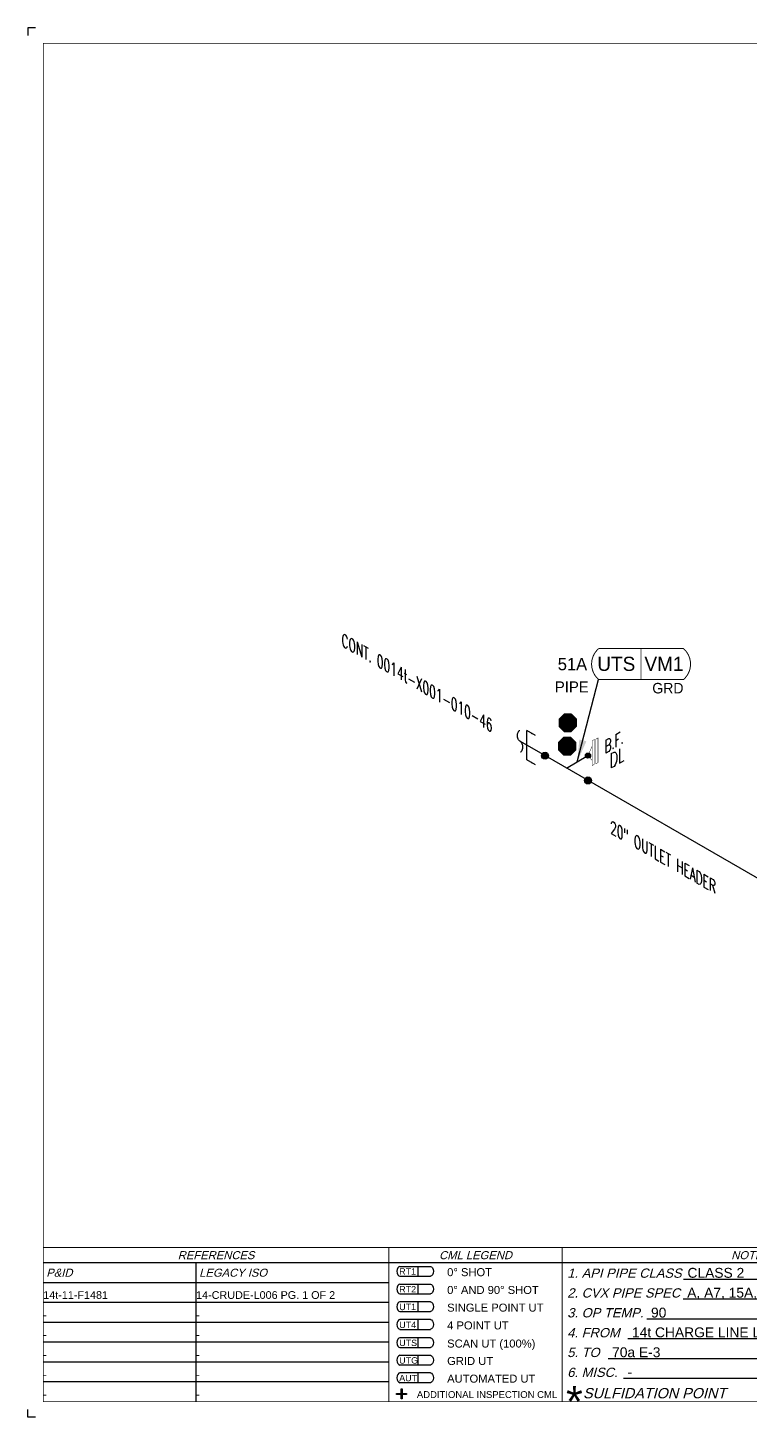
# Model space of a CAD drawing. Header units: inches. Extents: x 0 to 17.2, y 0 to 11.2.
# Drawn here: x 0 to 5.85, y 0 to 11.25 of the extents above; entities that cross this region are included whole.
import ezdxf
from ezdxf.enums import TextEntityAlignment as Align

# ---------------------------------------------------------------- set-up
doc = ezdxf.new("R2010")
doc.units = ezdxf.units.IN
doc.header["$MEASUREMENT"] = 0
doc.linetypes.add('HIDDEN2', pattern=[0.1875, 0.125, -0.0625])
for name, color, linetype in [('BORDER', 3, 'Continuous'), ('BORDERTEXT', 7, 'Continuous'), ('COMP', 1, 'Continuous'), ('Continuation', 7, 'Continuous'), ('DL', 20, 'Continuous'), ('PART_PCML', 7, 'Continuous'), ('PART_SelectedCML_UT', 132, 'Continuous'), ('PIPE-ANNO', 150, 'HIDDEN2'), ('TEXT', 7, 'Continuous'), ('UNAS.PIPE', 251, 'Continuous'), ('WELD POINTS', 41, 'Continuous'), ('Welds', 7, 'Continuous')]:
    doc.layers.add(name, color=color, linetype=linetype)
doc.layers.add('PIPE', color=7, linetype='Continuous', lineweight=30)
doc.styles.add('CMLPAS', font='')
doc.styles.add('FEASStandard', font='arial.ttf')
doc.styles.add('ISO30', font='simplex.shx', dxfattribs={"width": 0.85, "oblique": 30, "height": 0.075})
doc.styles.add('PART_Standard', font='romans', dxfattribs={"width": 0.8, "height": 0.09})
doc.styles.add('Richmond', font='arial.ttf')
doc.styles.add('SIMPLEX', font='ROMANS')
doc.styles.get("Standard").update_dxf_attribs({"font": 'arial.ttf'})
doc.styles.get('CMLPAS').set_extended_font_data('Cordia New')
doc.dimstyles.new('Richmond', dxfattribs={"dimtxt": 0.18, "dimasz": 0.18, "dimexe": 0.18, "dimexo": 0.0625, "dimgap": 0.09, "dimtad": 0, "dimtih": 1, "dimtoh": 1, "dimdec": 4, "dimzin": 0, "dimdsep": 46, "dimtxsty": 'Richmond', "dimcen": 0.09, "dimadec": 0, "dimazin": 0, "dimtfac": 1, "dimtdec": 4, "dimtofl": 0, "dimtmove": 0, "dimatfit": 3, "dimfxl": 1, "dimtolj": 1, "dimtzin": 0, "dimarcsym": 0})
doc.dimstyles.get("Standard").update_dxf_attribs({"dimtxt": 0.18, "dimasz": 0.18, "dimexe": 0.18, "dimexo": 0.0625, "dimgap": 0.09, "dimtad": 0, "dimtih": 1, "dimtoh": 1, "dimdec": 4, "dimzin": 0, "dimdsep": 46, "dimtxsty": 'Standard', "dimcen": 0.09, "dimadec": 0, "dimazin": 0, "dimtfac": 1, "dimtdec": 4, "dimtofl": 0, "dimtmove": 0, "dimatfit": 3, "dimfxl": 1, "dimtolj": 1, "dimtzin": 0, "dimarcsym": 0})

# ---------------------------------------------------------------- blocks, each defined once
blk = doc.blocks.new('Border')
h = blk.add_hatch(color=256)
h.dxf.hatch_style = 1
h.paths.add_polyline_path([(3.147, 0.317), (3.11, 0.317), (3.11, 0.31), (3.147, 0.31), (3.147, 0.273), (3.154, 0.273), (3.154, 0.31), (3.191, 0.31), (3.191, 0.317), (3.154, 0.317), (3.154, 0.354), (3.147, 0.354)])
blk.add_line((5.432, 1.244), (7.435, 1.244))
for points in [[(5.43, 1.083), (7.435, 1.083)], [(5.136, 0.922), (7.435, 0.922)], [(4.982, 0.762), (7.435, 0.762)], [(4.822, 0.601), (7.435, 0.601)], [(3.147, 0.317), (3.147, 0.354), (3.154, 0.354), (3.154, 0.317)], [(4.947, 0.44), (7.435, 0.44)], [(3.147, 0.31), (3.11, 0.31), (3.11, 0.317), (3.147, 0.317)], [(3.154, 0.31), (3.154, 0.273), (3.147, 0.273), (3.147, 0.31)], [(3.154, 0.317), (3.191, 0.317), (3.191, 0.31), (3.154, 0.31)]]:
    blk.add_lwpolyline(points)
at = {"layer": 'BORDER'}
for p, q in [((7.5, 1.375), (0.25, 1.375)), ((1.487, 0.25), (1.487, 1.375)), ((1.487, 1.214), (0.25, 1.214)), ((3.048, 1.214), (1.487, 1.214)), ((1.487, 1.054), (0.25, 1.054)), ((3.048, 1.054), (1.487, 1.054)), ((1.487, 0.893), (0.25, 0.893)), ((3.048, 0.893), (1.487, 0.893)), ((1.487, 0.732), (0.25, 0.732)), ((3.048, 0.732), (1.487, 0.732)), ((1.487, 0.571), (0.25, 0.571)), ((3.048, 0.571), (1.487, 0.571)), ((1.487, 0.411), (0.25, 0.411)), ((3.048, 0.411), (1.487, 0.411))]:
    blk.add_line(p, q, dxfattribs=at)
at = {"layer": 'BORDER', "const_width": 0.005}
blk.add_lwpolyline([(0.25, 0.25), (17.25, 0.25), (17.25, 11.25), (0.25, 11.25)], close=True, dxfattribs=at)
at = {"layer": 'BORDER', "const_width": 0.00833}
for points in [[(17.25, 1.5), (0.25, 1.5)], [(3.048, 0.25), (3.048, 1.5)], [(4.45, 0.25), (4.45, 1.5)]]:
    blk.add_lwpolyline(points, dxfattribs=at)
at = {"layer": 'BORDERTEXT', "color": 7, "linetype": 'Continuous'}
for p, q in [((3.137, 1.346), (3.383, 1.346)), ((3.137, 1.267), (3.383, 1.267)), ((3.137, 1.202), (3.383, 1.202)), ((3.137, 1.123), (3.383, 1.123))]:
    blk.add_line(p, q, dxfattribs=at)
at = {"layer": 'BORDERTEXT'}
for p, q in [((3.283, 1.346), (3.283, 1.267)), ((3.283, 1.202), (3.283, 1.123)), ((3.283, 1.059), (3.283, 0.98)), ((3.283, 1.059), (3.283, 0.98)), ((3.283, 0.915), (3.283, 0.836)), ((3.283, 0.915), (3.283, 0.836)), ((3.283, 0.768), (3.283, 0.689)), ((3.283, 0.768), (3.283, 0.689)), ((3.283, 0.626), (3.283, 0.548)), ((3.283, 0.626), (3.283, 0.548)), ((3.283, 0.483), (3.283, 0.405)), ((3.283, 0.483), (3.283, 0.405))]:
    blk.add_line(p, q, dxfattribs=at)
at = {"layer": 'BORDERTEXT', "color": 7}
for p, q in [((3.383, 1.059), (3.137, 1.059)), ((3.137, 0.98), (3.383, 0.98)), ((3.383, 0.915), (3.137, 0.915)), ((3.137, 0.836), (3.383, 0.836)), ((3.383, 0.768), (3.137, 0.768)), ((3.137, 0.689), (3.383, 0.689)), ((3.383, 0.626), (3.137, 0.626)), ((3.137, 0.548), (3.383, 0.548)), ((3.383, 0.483), (3.137, 0.483)), ((3.137, 0.405), (3.383, 0.405))]:
    blk.add_line(p, q, dxfattribs=at)
at = {"layer": 'BORDERTEXT'}
for centre in [(3.137, 1.307), (3.137, 1.163), (3.137, 1.02), (3.137, 0.876), (3.137, 0.729), (3.137, 0.587), (3.137, 0.444)]:
    blk.add_ellipse(centre, major_axis=(0, -0.0394), ratio=0.624439, start_param=3.141593, end_param=6.283185, dxfattribs=at)
at = {"layer": 'BORDERTEXT', "extrusion": (0, 0, -1)}
for centre in [(3.383, 1.307), (3.383, 1.163), (3.383, 1.02), (3.383, 0.876), (3.383, 0.729), (3.383, 0.587), (3.383, 0.444)]:
    blk.add_ellipse(centre, major_axis=(0, -0.0394), ratio=0.624439, start_param=3.141593, end_param=6.283185, dxfattribs=at)
at = {"layer": 'BORDERTEXT', "style": 'FEASStandard', "oblique": 15}
for s, p in [('REFERENCES', (1.649, 1.437)), ('CML LEGEND', (3.749, 1.437)), ('NOTES', (5.975, 1.437))]:
    blk.add_text(s, height=0.065, dxfattribs=at).set_placement(p, align=Align.MIDDLE)
for s, p in [('P&ID', (0.275, 1.295)), ('LEGACY ISO', (1.512, 1.295))]:
    blk.add_text(s, height=0.065, dxfattribs=at).set_placement(p, align=Align.MIDDLE_LEFT)
at = {"layer": 'BORDERTEXT', "style": 'FEASStandard'}
for s, height, p in [('RT1', 0.0518, (3.131, 1.279)), ('0%%D SHOT', 0.0648, (3.519, 1.267)), ('RT2', 0.0518, (3.131, 1.135)), ('0%%D AND 90%%D SHOT', 0.0648, (3.519, 1.123)), ('UT1', 0.0518, (3.131, 0.992)), ('SINGLE POINT UT', 0.0648, (3.519, 0.98)), ('4 POINT UT', 0.0648, (3.519, 0.836)), ('UT4', 0.0518, (3.131, 0.847)), ('UTS', 0.0518, (3.131, 0.701)), ('SCAN UT (100%%%)', 0.0648, (3.519, 0.689)), ('UTG', 0.0518, (3.131, 0.559)), ('GRID UT', 0.0648, (3.519, 0.548)), ('AUT', 0.0518, (3.131, 0.416)), ('AUTOMATED UT', 0.0648, (3.519, 0.405)), ('ADDITIONAL INSPECTION CML', 0.055, (3.274, 0.281))]:
    blk.add_text(s, height=height, dxfattribs=at).set_placement(p)
at = {"layer": 'BORDERTEXT', "style": 'FEASStandard', "oblique": 15}
for s, height, p in [('1. API PIPE CLASS', 0.075, (4.491, 1.254)), ('2. CVX PIPE SPEC', 0.075, (4.491, 1.094)), ('3. OP TEMP.', 0.075, (4.491, 0.933)), ('4. FROM ', 0.075, (4.491, 0.772)), ('5. TO ', 0.075, (4.491, 0.612)), ('6. MISC. ', 0.075, (4.491, 0.451)), ('SULFIDATION POINT', 0.08333, (4.619, 0.278))]:
    blk.add_text(s, height=height, dxfattribs=at).set_placement(p)
at = {"layer": 'BORDERTEXT', "insert": (4.481, 0.378), "char_height": 0.25, "attachment_point": 1, "style": 'FEASStandard'}
blk.add_mtext('*', dxfattribs=at)
blk = doc.blocks.new('BORDER TEXT')
at = {"layer": 'BORDERTEXT'}
for tag, p, height, style in [('API_PIPE_CLASS', (5.464, 1.254), 0.08, 'Richmond'), ('MATERIAL1', (12.263, 1.211), 0.08, 'Richmond'), ('P&ID_#1', (0.25, 1.083), 0.0625, 'FEASStandard'), ('LINE_#1', (1.487, 1.083), 0.0625, 'FEASStandard'), ('CVX_PIPE_SPEC', (5.462, 1.093), 0.08, 'Richmond'), ('OP_TEMP', (5.169, 0.932), 0.08, 'Richmond'), ('MATERIAL2', (12.263, 1.04), 0.08, 'Richmond'), ('P&ID_#2', (0.25, 0.922), 0.0625, 'FEASStandard'), ('LINE_#2', (1.487, 0.922), 0.0625, 'FEASStandard'), ('MATERIAL3', (12.263, 0.868), 0.08, 'Richmond'), ('P&ID_#3', (0.25, 0.762), 0.0625, 'FEASStandard'), ('LINE_#3', (1.487, 0.762), 0.0625, 'FEASStandard'), ('FROM', (5.015, 0.772), 0.08, 'Richmond'), ('TO', (4.854, 0.611), 0.08, 'Richmond'), ('MATERIAL4', (12.263, 0.696), 0.08, 'Richmond'), ('P&ID_#4', (0.25, 0.601), 0.0625, 'FEASStandard'), ('LINE_#4', (1.487, 0.601), 0.0625, 'FEASStandard'), ('MATERIAL5', (12.263, 0.525), 0.08, 'Richmond'), ('P&ID_#5', (0.25, 0.44), 0.0625, 'FEASStandard'), ('LINE_#5', (1.487, 0.44), 0.0625, 'FEASStandard'), ('MISC', (4.979, 0.451), 0.08, 'Richmond'), ('INSULATION', (12.928, 0.414), 0.0625, 'FEASStandard'), ('P&ID_#6', (0.25, 0.28), 0.0625, 'FEASStandard'), ('LINE_#6', (1.487, 0.28), 0.0625, 'FEASStandard'), ('PWHT', (12.928, 0.281), 0.0625, 'FEASStandard')]:
    blk.add_attdef(tag, p, '', height=height, dxfattribs=dict(at, style=style))
at = {"layer": 'BORDERTEXT', "style": 'FEASStandard'}
for tag, p in [('DR.BY', (11.075, 0.562)), ('DR.BY_DATE', (11.95, 0.562)), ('CHK_BY', (11.075, 0.354)), ('CHK._BY_DATE', (11.95, 0.354))]:
    blk.add_attdef(tag, text='', height=0.1, dxfattribs=at).set_placement(p, align=Align.MIDDLE_CENTER)
at = {"layer": 'BORDERTEXT', "style": 'PART_Standard', "width": 0.8}
for tag, p in [('PLANT_NUMBER', (13.938, 0.384)), ('SYSTEM_NUMBER', (14.812, 0.384)), ('CIRCUIT_NUMBER', (15.688, 0.384)), ('SHEET_NUMBER', (16.5, 0.384)), ('REVISION', (17.062, 0.384))]:
    blk.add_attdef(tag, text='', height=0.15, dxfattribs=at).set_placement(p, align=Align.MIDDLE_CENTER)
blk = doc.blocks.new('2_WELD_SINGLE_00')
at = {"linetype": 'ByBlock', "lineweight": -2}
h = blk.add_hatch(color=0, dxfattribs=at)
edge = h.paths.add_edge_path()
edge.add_arc((0, 0), 0.0286, 0, 360)
at = {"color": 0, "linetype": 'ByBlock', "lineweight": -2}
blk.add_circle((0, 0), 0.0286, dxfattribs=at)
blk = doc.blocks.new('*U111')
at = {"layer": 'WELD POINTS'}
for p, rotation in [((-0.174, 0.1), 330.0000000000022), ((0.174, -0.1), 59.99999999999802)]:
    blk.add_blockref('2_WELD_SINGLE_00', p, dxfattribs=dict(at, rotation=rotation))
blk = doc.blocks.new('1_Text_30')
at = {"layer": 'TEXT', "style": 'PART_Standard', "oblique": 30, "width": 0.8}
blk.add_attdef('TEXT', (0, 0), '', height=0.09, rotation=30, dxfattribs=at)
blk = doc.blocks.new('DL_30')
at = {"layer": 'DL', "style": 'ISO30', "oblique": 30, "width": 0.85}
blk.add_text('DL', height=0.1, rotation=30, dxfattribs=at).set_placement((-0.21, 0.037))
blk = doc.blocks.new('AM9A04')
at = {"linetype": 'Continuous', "const_width": 0.01}
blk.add_lwpolyline([(0, -0.289), (0, 0.289), (-0.05, 0.318), (-0.05, -0.26)], close=True, dxfattribs=at)
at = {"const_width": 0.01}
blk.add_lwpolyline([(-0.05, -0.144), (-0.15, 0.087), (-0.05, 0.202)], dxfattribs=at)
blk = doc.blocks.new('A09')
at = {"layer": 'Welds'}
h = blk.add_hatch(color=256, dxfattribs=at)
h.dxf.hatch_style = 1
h.paths.add_polyline_path([(-0.03, 0, 1), (0.03, 0, 1)])
blk.add_circle((0, 0), 0.03, dxfattribs=at)
blk = doc.blocks.new('1_BREAK-PIPE_PIPE_00')
at = {"color": 0, "linetype": 'ByBlock', "lineweight": -2}
for centre, major_axis in [((0.03, -0.092), (0, 0.101)), ((-0.03, 0.092), (0, -0.101))]:
    blk.add_ellipse(centre, major_axis=major_axis, ratio=0.711978, start_param=0.427466, end_param=3.141593, dxfattribs=at)
blk = doc.blocks.new('1_Tilde_00')
at = {"layer": 'PIPE-ANNO', "xscale": -0.5000000000000001, "yscale": 0.5, "zscale": 0.5}
blk.add_blockref('1_BREAK-PIPE_PIPE_00', (0, 0), dxfattribs=at)
blk = doc.blocks.new('1_Cont_330')
at = {"layer": 'Continuation', "style": 'PART_Standard', "oblique": 330, "width": 0.8}
blk.add_attdef('CONT.', (0, 0), '', height=0.09, rotation=330, dxfattribs=at)
blk = doc.blocks.new('1_Text_330')
at = {"layer": 'TEXT', "style": 'PART_Standard', "oblique": 330, "width": 0.8}
blk.add_attdef('3/4"', (0, 0), '', height=0.09, rotation=330, dxfattribs=at)
blk = doc.blocks.new('PART_PCML')
blk.add_hatch(color=0).paths.add_polyline_path([(-0.07, -0.029), (-0.029, -0.07), (0.029, -0.07), (0.07, -0.029), (0.07, 0.029), (0.029, 0.07), (-0.029, 0.07), (-0.07, 0.029)])
at = {"color": 7, "const_width": 0.009}
blk.add_lwpolyline([(-0.07, 0.029), (-0.029, 0.07), (0.029, 0.07), (0.07, 0.029), (0.07, -0.029), (0.029, -0.07), (-0.029, -0.07), (-0.07, -0.029), (-0.07, 0.029), (-0.029, 0.07)], dxfattribs=at)
at = {"color": 18, "true_color": 0x000000}
blk.add_lwpolyline([(-0.029, 0.07), (-0.07, 0.029), (-0.07, -0.029), (-0.029, -0.07), (0.029, -0.07), (0.07, -0.029), (0.07, 0.029), (0.029, 0.07)], close=True, dxfattribs=at)
at = {"color": 7, "true_color": 0xffffff, "style": 'SIMPLEX', "width": 0.8, "flags": 1}
for tag, p in [('CIRCUIT', (-0.094, 0.089)), ('DM', (-0.053, -0.133)), ('TYPE', (-0.075, -0.204))]:
    blk.add_attdef(tag, p, '', height=0.0586, dxfattribs=at)
at = {"color": 7, "true_color": 0xffffff, "style": 'SIMPLEX', "width": 0.8}
blk.add_attdef('DMDISP', text='', height=0.0586, dxfattribs=at).set_placement((0, 0), align=Align.MIDDLE_CENTER)
blk = doc.blocks.new('CMLPAS')
at = {"const_width": 0.008}
blk.add_lwpolyline([(0.063, 0.125, 0.454441), (0.063, -0.125), (0.75, -0.125, 0.454441), (0.75, 0.125)], format="xyb", close=True, dxfattribs=at)
blk.add_lwpolyline([(0.406, -0.125), (0.406, 0.125)], dxfattribs=at)
at = {"style": 'CMLPAS', "flags": 1}
for tag, p in [('STATE', (0.75, 0.623)), ('DL', (0.75, 0.482)), ('CIRCUIT', (0.75, 0.341)), ('SUBSINTERVAL(MONTHS)', (-0.025, -0.335)), ('OLD_ID', (0.75, -0.337)), ('OLD_NDE', (0.75, -0.478)), ('OLD_ENTY', (0.741, -0.636)), ('SIZE', (0.747, -0.761)), ('SPEC', (0.747, -0.902)), ('JUSTIFY', (0.747, -1.043)), ('COMMENTS', (0.747, -1.185)), ('OLD_ASSET', (0.75, -1.326)), ('SCHED', (0.737, -1.469)), ('NOM_THICK', (0.752, -1.61)), ('CORR_ALLOW', (0.763, -1.745)), ('TML_STATUS', (0.772, -1.878)), ('FLOW_ORDER', (0.778, -2.13))]:
    blk.add_attdef(tag, text='', height=0.1, dxfattribs=at).set_placement(p, align=Align.MIDDLE_RIGHT)
at = {"style": 'CMLPAS'}
for tag, height, p in [('CHILD', 0.25, (0.75, 0.269)), ('###', 0.115, (0.75, 0.002)), ('ACCESS', 0.085, (0.75, -0.195))]:
    blk.add_attdef(tag, text='', height=height, dxfattribs=at).set_placement(p, align=Align.MIDDLE_RIGHT)
at = {"color": 152, "style": 'CMLPAS'}
for tag, height, p in [('SPECIAL', 0.085, (0.405, 0.19)), ('DM-TYPE', 0.1, (-0.03, 0)), ('COMP', 0.09, (-0.017, -0.185))]:
    blk.add_attdef(tag, text='', height=height, dxfattribs=at).set_placement(p, align=Align.MIDDLE_RIGHT)
at = {"style": 'CMLPAS'}
blk.add_attdef('NDE', text='', height=0.115, dxfattribs=at).set_placement((0.206, 0.002), align=Align.MIDDLE_CENTER)
blk = doc.blocks.new('*U102')
at = {"color": 20, "linetype": 'ByBlock', "ltscale": 0.7}
blk.add_line((0.054, -0.15), (0.054, 0.087), dxfattribs=at)
for points in [[(0.126, 0.046), (0.054, 0.087)], [(0.126, -0.191), (0.054, -0.15)]]:
    blk.add_leader(points, dimstyle='Richmond', override={"dimasz": 0.04, "dimgap": 0.09, "dimtad": 0}, dxfattribs=at)

msp = doc.modelspace()

# ---------------------------------------------------------------- linework, layer by layer
for p, q in [((0, 11.25), (0, 11.188)), ((0.062, 11.25), (0, 11.25)), ((0, 0), (0, 0.062)), ((0.062, 0), (0, 0))]:
    msp.add_line(p, q)
at = {"layer": 'COMP', "linetype": 'Continuous', "const_width": 0.00347}
msp.add_lwpolyline([(4.597, 5.29), (4.597, 5.49), (4.615, 5.5), (4.615, 5.3)], close=True, dxfattribs=at)
at = {"layer": 'PIPE'}
for p, q in [((4.186, 5.357), (6.699, 3.906)), ((4.36, 5.256), (4.534, 5.357))]:
    msp.add_line(p, q, dxfattribs=at)
at = {"layer": 'UNAS.PIPE'}
msp.add_line((3.984, 5.473), (4.186, 5.357), dxfattribs=at)

# ---------------------------------------------------------------- block references
msp.add_blockref('1_Tilde_00', (3.984, 5.473))
at = {"layer": 'BORDER'}
msp.add_blockref('Border', (-0.125, -0.125), dxfattribs=at)
at = {"layer": 'BORDERTEXT'}
ref = msp.add_blockref('BORDER TEXT', (-0.125, -0.125), dxfattribs=at)
ref.add_attrib('MISC', '-', (4.854, 0.326), dxfattribs={"height": 0.08, "style": 'Richmond'})
ref.add_attrib('TO', '70a E-3', (4.729, 0.486), dxfattribs={"height": 0.08, "style": 'Richmond'})
ref.add_attrib('FROM', '14t CHARGE LINE LOOP', (4.89, 0.647), dxfattribs={"height": 0.08, "style": 'Richmond'})
ref.add_attrib('OP_TEMP', '90', (5.044, 0.807), dxfattribs={"height": 0.08, "style": 'Richmond'})
ref.add_attrib('CVX_PIPE_SPEC', 'A, A7, 15A, 1CB1S01, 1CS12', (5.337, 0.968), dxfattribs={"height": 0.08, "style": 'Richmond'})
ref.add_attrib('API_PIPE_CLASS', 'CLASS 2', (5.339, 1.129), dxfattribs={"height": 0.08, "style": 'Richmond'})
ref.add_attrib('LINE_#6', '-', (1.362, 0.155), dxfattribs={"height": 0.0625, "style": 'FEASStandard'})
ref.add_attrib('LINE_#5', '-', (1.362, 0.315), dxfattribs={"height": 0.0625, "style": 'FEASStandard'})
ref.add_attrib('LINE_#4', '-', (1.362, 0.476), dxfattribs={"height": 0.0625, "style": 'FEASStandard'})
ref.add_attrib('LINE_#3', '-', (1.362, 0.637), dxfattribs={"height": 0.0625, "style": 'FEASStandard'})
ref.add_attrib('LINE_#2', '-', (1.362, 0.797), dxfattribs={"height": 0.0625, "style": 'FEASStandard'})
ref.add_attrib('LINE_#1', '14-CRUDE-L006 PG. 1 OF 2', (1.362, 0.958), dxfattribs={"height": 0.0625, "style": 'FEASStandard'})
ref.add_attrib('P&ID_#6', '-', (0.125, 0.155), dxfattribs={"height": 0.0625, "style": 'FEASStandard'})
ref.add_attrib('P&ID_#5', '-', (0.125, 0.315), dxfattribs={"height": 0.0625, "style": 'FEASStandard'})
ref.add_attrib('P&ID_#4', '-', (0.125, 0.476), dxfattribs={"height": 0.0625, "style": 'FEASStandard'})
ref.add_attrib('P&ID_#3', '-', (0.125, 0.637), dxfattribs={"height": 0.0625, "style": 'FEASStandard'})
ref.add_attrib('P&ID_#2', '-', (0.125, 0.797), dxfattribs={"height": 0.0625, "style": 'FEASStandard'})
ref.add_attrib('P&ID_#1', '14t-11-F1481', (0.125, 0.958), dxfattribs={"height": 0.0625, "style": 'FEASStandard'})
at = {"layer": 'COMP', "xscale": -0.3466300616258731, "yscale": 0.3466300616258731, "zscale": 0.3466300616258731, "rotation": 180}
msp.add_blockref('AM9A04', (4.586, 5.387), dxfattribs=at)
at = {"layer": 'Continuation'}
msp.add_blockref('1_Cont_330', (2.54, 6.247), dxfattribs=at).add_auto_attribs({'CONT.': 'CONT. 0014t-X001-010-46'})
at = {"layer": 'DL'}
for name, p in [('*U102', (3.984, 5.473)), ('DL_30', (4.92, 5.213))]:
    msp.add_blockref(name, p, dxfattribs=at)
at = {"layer": 'PART_PCML', "color": 96}
msp.add_blockref('PART_PCML', (4.37, 5.623), dxfattribs=at).add_auto_attribs({'DMDISP': '51A'})
at = {"layer": 'PART_PCML', "color": 13}
msp.add_blockref('PART_PCML', (4.365, 5.433), dxfattribs=at).add_auto_attribs({'DMDISP': '85A'})
at = {"layer": 'PART_SelectedCML_UT'}
msp.add_blockref('CMLPAS', (4.557, 6.098), dxfattribs=at).add_auto_attribs({'###': 'VM1', 'NDE': 'UTS', 'DM-TYPE': '51A', 'COMP': 'PIPE', 'ACCESS': 'GRD'})
at = {"layer": 'TEXT'}
for name, p, values in [('1_Text_30', (4.667, 5.371), {'TEXT': 'B.F.'}), ('1_Text_330', (4.713, 4.731), {'3/4"': '20" OUTLET HEADER'})]:
    msp.add_blockref(name, p, dxfattribs=at).add_auto_attribs(values)
at = {"layer": 'WELD POINTS'}
msp.add_blockref('*U111', (4.36, 5.256), dxfattribs=at)
at = {"layer": 'Welds', "xscale": 0.7, "yscale": 0.7, "zscale": 0.7}
msp.add_blockref('A09', (4.534, 5.357), dxfattribs=at)

# ---------------------------------------------------------------- leaders
at = {"layer": 'PART_SelectedCML_UT'}
msp.add_leader([(4.447, 5.306), (4.62, 5.973)], dimstyle='Standard', dxfattribs=at)

doc.saveas('drawing.dxf')
